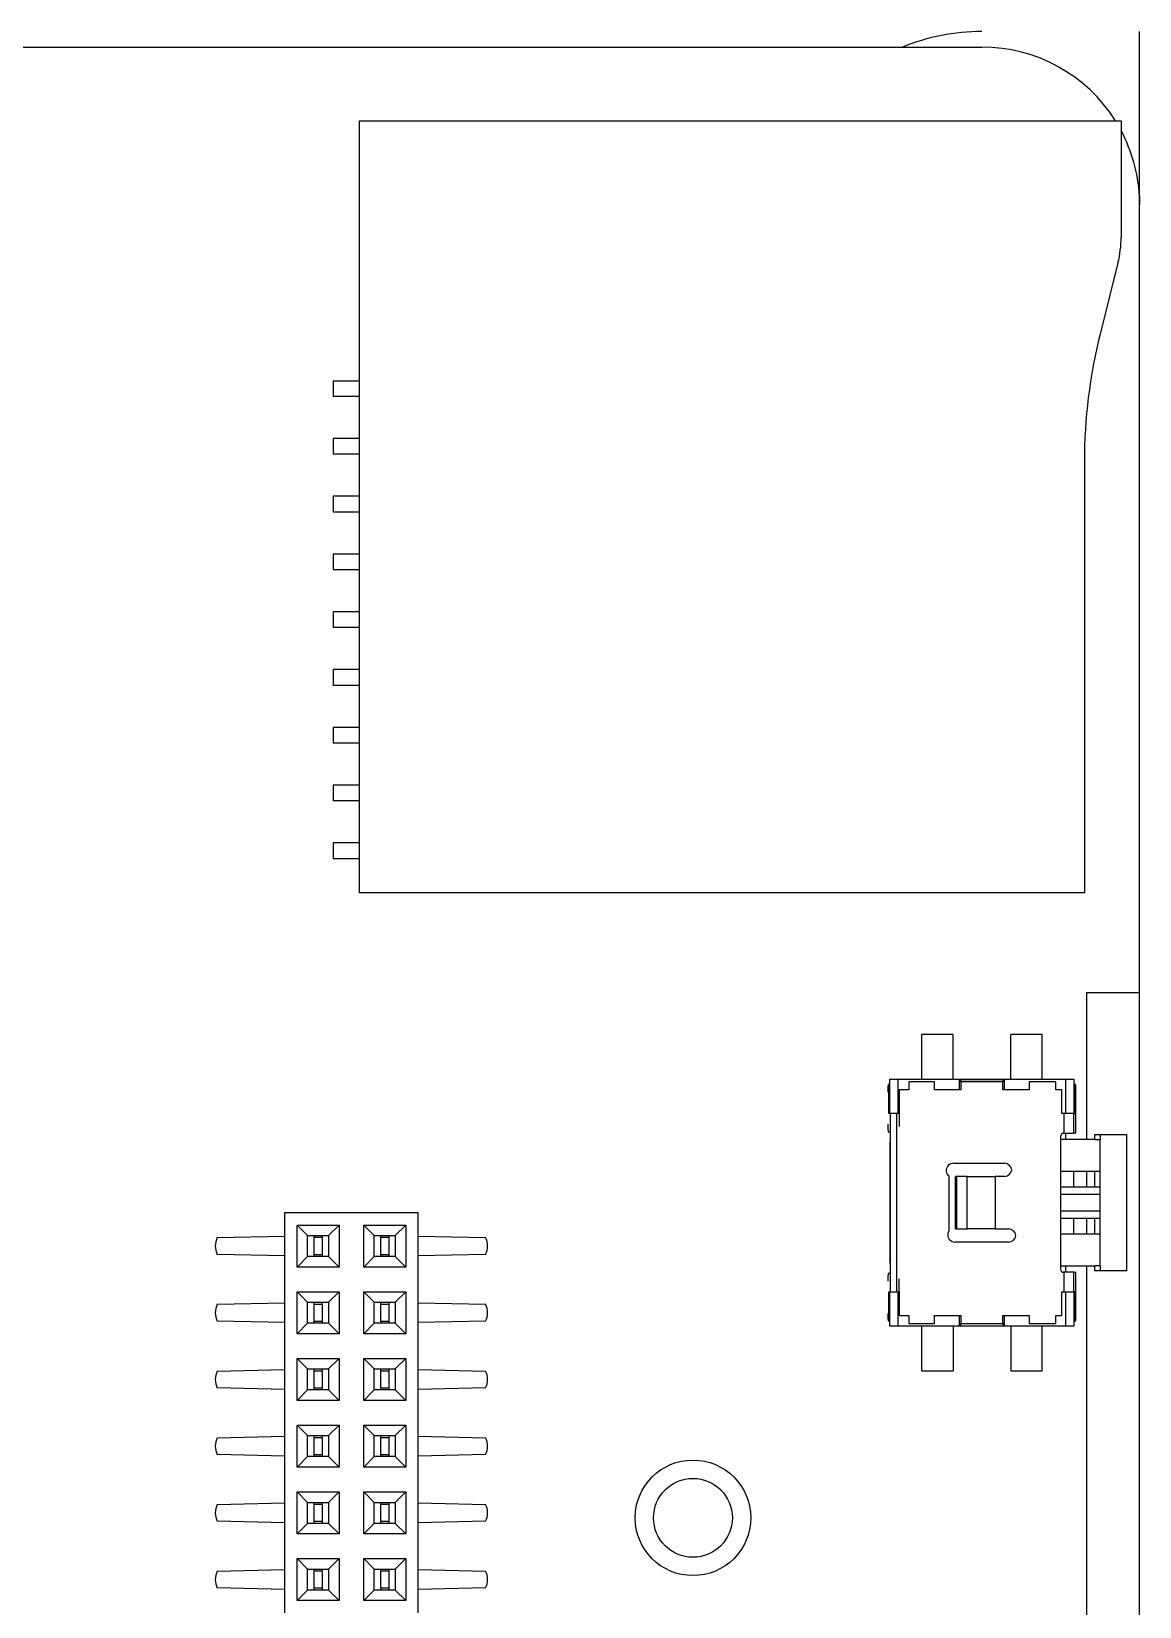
# Model space of a CAD drawing. Header units: millimetres. Extents: x -265 to 612, y -305 to 248.
# Drawn here: x 509.32 to 530.41, y -159.79 to -129.8 of the extents above; entities that cross this region are included whole.
import ezdxf

# ---------------------------------------------------------------- set-up
doc = ezdxf.new("R2010")
doc.units = ezdxf.units.MM
doc.header["$MEASUREMENT"] = 0
doc.layers.add('图层0000', color=7, linetype='Continuous', lineweight=25)

msp = doc.modelspace()

# ---------------------------------------------------------------- linework, layer by layer
at = {"layer": '图层0000', "color": 7, "linetype": 'Continuous', "lineweight": 25}
for p, q in [((530.414, -133.1), (530.414, -129.803)), ((444.914, -130.1), (527.414, -130.1)), ((515.564, -131.502), (530.064, -131.502)), ((515.564, -146.202), (515.564, -131.502)), ((530.064, -131.502), (530.064, -133.722)), ((530.411, -132.932), (530.414, -133.1)), ((530.414, -148.1), (530.414, -133.1)), ((530.004, -134.209), (529.664, -135.562)), ((515.064, -136.452), (515.564, -136.452)), ((515.064, -136.452), (515.064, -136.752)), ((515.564, -136.752), (515.564, -136.452)), ((515.564, -136.752), (515.064, -136.752)), ((515.564, -137.552), (515.064, -137.552)), ((515.064, -137.552), (515.064, -137.852)), ((515.564, -137.852), (515.564, -137.552)), ((515.564, -137.852), (515.064, -137.852)), ((529.364, -137.995), (529.364, -146.202)), ((515.564, -138.652), (515.064, -138.652)), ((515.064, -138.652), (515.064, -138.952)), ((515.564, -138.952), (515.564, -138.652)), ((515.564, -138.952), (515.064, -138.952)), ((515.564, -139.752), (515.064, -139.752)), ((515.064, -139.752), (515.064, -140.052)), ((515.564, -140.052), (515.564, -139.752)), ((515.564, -140.052), (515.064, -140.052)), ((515.564, -140.852), (515.064, -140.852)), ((515.064, -140.852), (515.064, -141.152)), ((515.564, -141.152), (515.564, -140.852)), ((515.564, -141.152), (515.064, -141.152)), ((515.564, -141.952), (515.064, -141.952)), ((515.064, -141.952), (515.064, -142.252)), ((515.564, -142.252), (515.564, -141.952)), ((515.564, -142.252), (515.064, -142.252)), ((515.564, -143.052), (515.064, -143.052)), ((515.064, -143.052), (515.064, -143.352)), ((515.564, -143.352), (515.564, -143.052)), ((515.564, -143.352), (515.064, -143.352)), ((515.564, -144.152), (515.064, -144.152)), ((515.064, -144.152), (515.064, -144.452)), ((515.564, -144.452), (515.564, -144.152)), ((515.564, -144.452), (515.064, -144.452)), ((515.564, -145.252), (515.064, -145.252)), ((515.064, -145.252), (515.064, -145.552)), ((515.564, -145.552), (515.564, -145.252)), ((515.564, -145.552), (515.064, -145.552)), ((529.364, -146.202), (515.564, -146.202)), ((529.414, -150.9), (529.414, -148.1)), ((529.414, -148.1), (530.414, -148.1)), ((530.414, -178.1), (530.414, -148.1)), ((526.864, -148.9), (526.264, -148.9)), ((526.264, -148.9), (526.264, -149.75)), ((526.864, -149.75), (526.864, -148.9)), ((527.964, -149.75), (527.964, -148.9)), ((528.564, -148.9), (527.964, -148.9)), ((528.564, -149.75), (528.564, -148.9)), ((525.642, -149.85), (525.63, -149.85)), ((525.664, -149.85), (525.63, -149.85)), ((525.642, -150.4), (525.642, -149.85)), ((525.642, -149.85), (525.664, -149.85)), ((525.664, -149.75), (525.814, -149.75)), ((525.664, -150.4), (525.664, -149.75)), ((525.814, -149.75), (526.989, -149.75)), ((525.814, -149.75), (525.814, -150.4)), ((526.514, -149.8), (526.023, -149.8)), ((526.023, -149.8), (526.023, -149.95)), ((526.514, -149.95), (526.514, -149.8)), ((526.989, -149.75), (527.839, -149.75)), ((526.989, -149.95), (526.989, -149.75)), ((527.014, -149.801), (527.014, -149.758)), ((527.814, -149.758), (527.014, -149.758)), ((527.814, -149.801), (527.014, -149.801)), ((527.014, -149.801), (527.014, -149.95)), ((527.814, -149.758), (527.814, -149.801)), ((527.814, -149.95), (527.814, -149.801)), ((527.839, -149.75), (529.014, -149.75)), ((527.839, -149.75), (527.839, -149.95)), ((528.823, -149.8), (528.314, -149.8)), ((528.314, -149.8), (528.314, -149.95)), ((528.823, -149.95), (528.823, -149.8)), ((529.014, -149.75), (529.164, -149.75)), ((529.014, -150.4), (529.014, -149.75)), ((529.164, -149.75), (529.164, -150.4)), ((529.197, -149.85), (529.164, -149.85)), ((529.186, -149.85), (529.187, -149.85)), ((529.186, -149.85), (529.186, -150.4)), ((529.187, -149.85), (529.197, -149.85)), ((526.023, -149.95), (525.84, -149.95)), ((525.84, -149.95), (525.84, -150.4)), ((527.014, -149.95), (526.514, -149.95)), ((528.314, -149.95), (527.814, -149.95)), ((528.935, -149.95), (528.823, -149.95)), ((528.935, -150.4), (528.935, -149.95)), ((529.204, -150.633), (529.204, -149.993)), ((525.666, -150.4), (525.642, -150.4)), ((525.796, -150.4), (525.666, -150.4)), ((525.666, -150.4), (525.666, -153.8)), ((525.796, -153.8), (525.796, -150.4)), ((525.84, -150.4), (525.796, -150.4)), ((525.84, -150.4), (525.84, -150.65)), ((528.983, -150.4), (528.935, -150.4)), ((528.983, -150.775), (528.983, -150.4)), ((529.129, -150.4), (528.983, -150.4)), ((529.164, -150.4), (529.129, -150.4)), ((529.165, -150.4), (529.164, -150.4)), ((529.165, -150.4), (529.186, -150.4)), ((529.165, -150.775), (529.165, -150.4)), ((525.63, -150.75), (525.653, -150.75)), ((528.964, -150.775), (528.983, -150.775)), ((528.983, -150.775), (529.165, -150.775)), ((529.014, -150.9), (529.014, -150.775)), ((529.187, -150.775), (529.165, -150.775)), ((529.187, -150.775), (529.197, -150.775)), ((529.197, -150.775), (529.187, -150.775)), ((529.564, -150.8), (529.664, -150.8)), ((529.564, -150.9), (529.564, -150.8)), ((529.664, -150.8), (530.164, -150.8)), ((529.664, -150.8), (529.664, -150.9)), ((530.164, -150.8), (530.164, -153.4)), ((525.664, -150.95), (525.664, -153.25)), ((528.914, -153.375), (528.914, -150.825)), ((529.564, -150.9), (528.914, -150.9)), ((529.564, -150.9), (529.664, -150.9)), ((529.664, -153.3), (529.664, -150.9)), ((526.876, -151.35), (527.841, -151.35)), ((526.789, -152.634), (526.789, -151.59)), ((526.912, -152.6), (526.912, -151.6)), ((526.939, -151.6), (526.912, -151.6)), ((526.939, -152.6), (526.939, -151.6)), ((527.136, -151.6), (526.939, -151.6)), ((527.136, -152.6), (527.136, -151.6)), ((527.136, -151.6), (527.664, -151.6)), ((527.841, -151.6), (527.664, -151.6)), ((527.664, -151.6), (527.664, -152.6)), ((528.914, -151.5), (529.664, -151.5)), ((529.164, -151.8), (529.164, -151.5)), ((529.414, -151.8), (529.414, -151.5)), ((529.564, -151.8), (529.564, -151.5)), ((528.914, -151.8), (529.664, -151.8)), ((529.664, -151.943), (528.914, -151.943)), ((514.144, -159.91), (514.144, -152.29)), ((514.144, -152.29), (516.684, -152.29)), ((516.684, -159.91), (516.684, -152.29)), ((528.914, -152.258), (529.664, -152.258)), ((514.379, -153.325), (514.379, -152.525)), ((514.379, -152.525), (515.179, -152.525)), ((514.379, -152.525), (514.579, -152.725)), ((515.179, -152.525), (514.979, -152.725)), ((515.179, -152.525), (515.179, -153.325)), ((515.649, -153.325), (515.649, -152.525)), ((515.649, -152.525), (516.449, -152.525)), ((515.849, -152.725), (515.649, -152.525)), ((516.449, -152.525), (516.249, -152.725)), ((516.449, -152.525), (516.449, -153.325)), ((526.912, -152.6), (526.939, -152.6)), ((526.939, -152.6), (527.136, -152.6)), ((527.664, -152.6), (527.136, -152.6)), ((527.664, -152.6), (527.921, -152.6)), ((529.664, -152.4), (528.914, -152.4)), ((529.164, -152.7), (529.164, -152.4)), ((529.414, -152.7), (529.414, -152.4)), ((529.564, -152.7), (529.564, -152.4)), ((512.861, -152.765), (514.144, -152.736)), ((514.579, -152.725), (514.979, -152.725)), ((514.579, -153.125), (514.579, -152.725)), ((514.704, -152.759), (514.704, -152.725)), ((514.704, -153.092), (514.704, -152.759)), ((514.704, -152.759), (514.854, -152.759)), ((514.854, -152.759), (514.854, -152.725)), ((514.854, -152.759), (514.854, -153.092)), ((514.979, -152.725), (514.979, -153.125)), ((515.849, -153.125), (515.849, -152.725)), ((515.849, -152.725), (516.249, -152.725)), ((515.974, -152.759), (515.974, -152.725)), ((515.974, -153.092), (515.974, -152.759)), ((515.974, -152.759), (516.124, -152.759)), ((516.124, -152.725), (516.124, -152.759)), ((516.124, -152.759), (516.124, -153.092)), ((516.249, -152.725), (516.249, -153.125)), ((516.684, -152.736), (517.966, -152.765)), ((527.921, -152.85), (526.906, -152.85)), ((529.664, -152.7), (528.914, -152.7)), ((514.144, -153.114), (512.861, -153.085)), ((514.379, -153.325), (514.579, -153.125)), ((514.979, -153.125), (514.579, -153.125)), ((514.704, -153.125), (514.704, -153.092)), ((514.854, -153.092), (514.704, -153.092)), ((514.854, -153.092), (514.854, -153.125)), ((514.979, -153.125), (515.179, -153.325)), ((515.649, -153.325), (515.849, -153.125)), ((516.249, -153.125), (515.849, -153.125)), ((516.124, -153.092), (515.974, -153.092)), ((515.974, -153.092), (515.974, -153.125)), ((516.124, -153.092), (516.124, -153.125)), ((516.449, -153.325), (516.249, -153.125)), ((517.966, -153.085), (516.684, -153.114)), ((515.179, -153.325), (514.379, -153.325)), ((516.449, -153.325), (515.649, -153.325)), ((525.653, -153.45), (525.63, -153.45)), ((528.914, -153.3), (529.564, -153.3)), ((528.983, -153.425), (528.964, -153.425)), ((528.983, -153.8), (528.983, -153.425)), ((529.165, -153.425), (528.983, -153.425)), ((529.014, -153.425), (529.014, -153.3)), ((529.165, -153.425), (529.187, -153.425)), ((529.165, -153.8), (529.165, -153.425)), ((529.187, -153.425), (529.197, -153.425)), ((529.197, -153.425), (529.187, -153.425)), ((529.414, -161.9), (529.414, -153.3)), ((529.564, -153.4), (529.564, -153.3)), ((529.664, -153.3), (529.564, -153.3)), ((529.664, -153.4), (529.564, -153.4)), ((529.664, -153.3), (529.664, -153.4)), ((530.164, -153.4), (529.664, -153.4)), ((514.379, -154.595), (514.379, -153.795)), ((514.379, -153.795), (515.179, -153.795)), ((514.379, -153.795), (514.579, -153.995)), ((515.179, -153.795), (514.979, -153.995)), ((515.179, -153.795), (515.179, -154.595)), ((515.649, -154.595), (515.649, -153.795)), ((515.649, -153.795), (516.449, -153.795)), ((515.849, -153.995), (515.649, -153.795)), ((516.449, -153.795), (516.249, -153.995)), ((516.449, -153.795), (516.449, -154.595)), ((525.642, -153.8), (525.666, -153.8)), ((525.642, -154.35), (525.642, -153.8)), ((525.664, -154.45), (525.664, -153.8)), ((525.666, -153.8), (525.796, -153.8)), ((525.796, -153.8), (525.84, -153.8)), ((525.814, -153.8), (525.814, -154.45)), ((525.837, -153.8), (525.837, -153.55)), ((525.84, -153.8), (525.84, -154.25)), ((528.935, -154.25), (528.935, -153.8)), ((528.935, -153.8), (528.983, -153.8)), ((528.983, -153.8), (529.129, -153.8)), ((529.014, -154.45), (529.014, -153.8)), ((529.129, -153.8), (529.164, -153.8)), ((529.164, -153.8), (529.165, -153.8)), ((529.164, -153.8), (529.164, -154.45)), ((529.186, -153.8), (529.165, -153.8)), ((529.165, -153.8), (529.165, -154.45)), ((529.186, -153.8), (529.186, -154.35)), ((529.204, -154.208), (529.204, -153.568)), ((512.861, -154.035), (514.144, -154.006)), ((514.579, -153.995), (514.979, -153.995)), ((514.579, -154.395), (514.579, -153.995)), ((514.704, -154.029), (514.704, -153.995)), ((514.704, -154.362), (514.704, -154.029)), ((514.704, -154.029), (514.854, -154.029)), ((514.854, -154.029), (514.854, -153.995)), ((514.854, -154.029), (514.854, -154.362)), ((514.979, -153.995), (514.979, -154.395)), ((515.849, -154.395), (515.849, -153.995)), ((515.849, -153.995), (516.249, -153.995)), ((515.974, -154.029), (515.974, -153.995)), ((515.974, -154.362), (515.974, -154.029)), ((515.974, -154.029), (516.124, -154.029)), ((516.124, -153.995), (516.124, -154.029)), ((516.124, -154.029), (516.124, -154.362)), ((516.249, -153.995), (516.249, -154.395)), ((516.684, -154.006), (517.966, -154.035)), ((514.144, -154.384), (512.861, -154.355)), ((514.379, -154.595), (514.579, -154.395)), ((514.979, -154.395), (514.579, -154.395)), ((514.704, -154.395), (514.704, -154.362)), ((514.854, -154.362), (514.704, -154.362)), ((514.854, -154.362), (514.854, -154.395)), ((514.979, -154.395), (515.179, -154.595)), ((515.649, -154.595), (515.849, -154.395)), ((516.249, -154.395), (515.849, -154.395)), ((516.124, -154.362), (515.974, -154.362)), ((515.974, -154.362), (515.974, -154.395)), ((516.124, -154.362), (516.124, -154.395)), ((516.449, -154.595), (516.249, -154.395)), ((517.966, -154.355), (516.684, -154.384)), ((525.63, -154.35), (525.642, -154.35)), ((525.63, -154.35), (525.664, -154.35)), ((525.664, -154.35), (525.642, -154.35)), ((525.662, -154.45), (525.662, -154.35)), ((525.84, -154.25), (526.023, -154.25)), ((526.023, -154.25), (526.023, -154.4)), ((526.023, -154.4), (526.514, -154.4)), ((526.514, -154.4), (526.514, -154.25)), ((526.514, -154.25), (527.014, -154.25)), ((526.989, -154.45), (526.989, -154.25)), ((527.014, -154.25), (527.014, -154.399)), ((527.014, -154.399), (527.814, -154.399)), ((527.014, -154.443), (527.014, -154.399)), ((527.814, -154.399), (527.814, -154.25)), ((527.814, -154.25), (528.314, -154.25)), ((527.814, -154.399), (527.814, -154.443)), ((527.839, -154.25), (527.839, -154.45)), ((528.314, -154.25), (528.314, -154.4)), ((528.314, -154.4), (528.823, -154.4)), ((528.823, -154.4), (528.823, -154.25)), ((528.823, -154.25), (528.935, -154.25)), ((529.164, -154.35), (529.197, -154.35)), ((529.186, -154.35), (529.187, -154.35)), ((529.187, -154.35), (529.197, -154.35)), ((515.179, -154.595), (514.379, -154.595)), ((516.449, -154.595), (515.649, -154.595)), ((525.664, -154.45), (525.662, -154.45)), ((525.814, -154.45), (525.664, -154.45)), ((526.989, -154.45), (525.814, -154.45)), ((526.264, -154.45), (526.264, -155.3)), ((526.864, -154.45), (526.864, -155.3)), ((527.839, -154.45), (526.989, -154.45)), ((527.014, -154.443), (527.814, -154.443)), ((529.014, -154.45), (527.839, -154.45)), ((527.964, -154.45), (527.964, -155.3)), ((528.564, -155.3), (528.564, -154.45)), ((529.164, -154.45), (529.014, -154.45)), ((512.861, -155.305), (514.144, -155.276)), ((514.379, -155.865), (514.379, -155.065)), ((514.379, -155.065), (515.179, -155.065)), ((514.379, -155.065), (514.579, -155.265)), ((514.579, -155.265), (514.979, -155.265)), ((514.579, -155.665), (514.579, -155.265)), ((514.704, -155.299), (514.704, -155.265)), ((514.704, -155.632), (514.704, -155.299)), ((514.704, -155.299), (514.854, -155.299)), ((514.854, -155.299), (514.854, -155.265)), ((514.854, -155.299), (514.854, -155.632)), ((515.179, -155.065), (514.979, -155.265)), ((514.979, -155.265), (514.979, -155.665)), ((515.179, -155.065), (515.179, -155.865)), ((515.649, -155.865), (515.649, -155.065)), ((515.649, -155.065), (516.449, -155.065)), ((515.849, -155.265), (515.649, -155.065)), ((515.849, -155.665), (515.849, -155.265)), ((515.849, -155.265), (516.249, -155.265)), ((515.974, -155.299), (515.974, -155.265)), ((515.974, -155.632), (515.974, -155.299)), ((515.974, -155.299), (516.124, -155.299)), ((516.124, -155.265), (516.124, -155.299)), ((516.124, -155.299), (516.124, -155.632)), ((516.449, -155.065), (516.249, -155.265)), ((516.249, -155.265), (516.249, -155.665)), ((516.449, -155.065), (516.449, -155.865)), ((516.684, -155.276), (517.966, -155.305)), ((526.264, -155.3), (526.864, -155.3)), ((527.964, -155.3), (528.564, -155.3)), ((514.144, -155.654), (512.861, -155.625)), ((514.379, -155.865), (514.579, -155.665)), ((515.179, -155.865), (514.379, -155.865)), ((514.979, -155.665), (514.579, -155.665)), ((514.704, -155.665), (514.704, -155.632)), ((514.854, -155.632), (514.704, -155.632)), ((514.854, -155.632), (514.854, -155.665)), ((514.979, -155.665), (515.179, -155.865)), ((515.649, -155.865), (515.849, -155.665)), ((516.449, -155.865), (515.649, -155.865)), ((516.249, -155.665), (515.849, -155.665)), ((516.124, -155.632), (515.974, -155.632)), ((515.974, -155.632), (515.974, -155.665)), ((516.124, -155.632), (516.124, -155.665)), ((516.449, -155.865), (516.249, -155.665)), ((517.966, -155.625), (516.684, -155.654)), ((514.379, -157.135), (514.379, -156.335)), ((514.379, -156.335), (515.179, -156.335)), ((514.379, -156.335), (514.579, -156.535)), ((515.179, -156.335), (514.979, -156.535)), ((515.179, -156.335), (515.179, -157.135)), ((515.649, -157.135), (515.649, -156.335)), ((515.649, -156.335), (516.449, -156.335)), ((515.849, -156.535), (515.649, -156.335)), ((516.449, -156.335), (516.249, -156.535)), ((516.449, -156.335), (516.449, -157.135)), ((512.861, -156.575), (514.144, -156.546)), ((514.579, -156.535), (514.979, -156.535)), ((514.579, -156.935), (514.579, -156.535)), ((514.704, -156.569), (514.704, -156.535)), ((514.704, -156.902), (514.704, -156.569)), ((514.704, -156.569), (514.854, -156.569)), ((514.854, -156.569), (514.854, -156.535)), ((514.854, -156.569), (514.854, -156.902)), ((514.979, -156.535), (514.979, -156.935)), ((515.849, -156.935), (515.849, -156.535)), ((515.849, -156.535), (516.249, -156.535)), ((515.974, -156.569), (515.974, -156.535)), ((515.974, -156.902), (515.974, -156.569)), ((515.974, -156.569), (516.124, -156.569)), ((516.124, -156.535), (516.124, -156.569)), ((516.124, -156.569), (516.124, -156.902)), ((516.249, -156.535), (516.249, -156.935)), ((516.684, -156.546), (517.966, -156.575)), ((514.144, -156.924), (512.861, -156.895)), ((514.379, -157.135), (514.579, -156.935)), ((514.979, -156.935), (514.579, -156.935)), ((514.704, -156.935), (514.704, -156.902)), ((514.854, -156.902), (514.704, -156.902)), ((514.854, -156.902), (514.854, -156.935)), ((514.979, -156.935), (515.179, -157.135)), ((515.649, -157.135), (515.849, -156.935)), ((516.249, -156.935), (515.849, -156.935)), ((516.124, -156.902), (515.974, -156.902)), ((515.974, -156.902), (515.974, -156.935)), ((516.124, -156.902), (516.124, -156.935)), ((516.449, -157.135), (516.249, -156.935)), ((517.966, -156.895), (516.684, -156.924)), ((515.179, -157.135), (514.379, -157.135)), ((516.449, -157.135), (515.649, -157.135)), ((514.379, -158.405), (514.379, -157.605)), ((514.379, -157.605), (515.179, -157.605)), ((514.379, -157.605), (514.579, -157.805)), ((515.179, -157.605), (514.979, -157.805)), ((515.179, -157.605), (515.179, -158.405)), ((515.649, -158.405), (515.649, -157.605)), ((515.649, -157.605), (516.449, -157.605)), ((515.849, -157.805), (515.649, -157.605)), ((516.449, -157.605), (516.249, -157.805)), ((516.449, -157.605), (516.449, -158.405)), ((512.861, -157.845), (514.144, -157.816)), ((514.579, -157.805), (514.979, -157.805)), ((514.579, -158.205), (514.579, -157.805)), ((514.704, -157.839), (514.704, -157.805)), ((514.704, -158.172), (514.704, -157.839)), ((514.704, -157.839), (514.854, -157.839)), ((514.854, -157.839), (514.854, -157.805)), ((514.854, -157.839), (514.854, -158.172)), ((514.979, -157.805), (514.979, -158.205)), ((515.849, -158.205), (515.849, -157.805)), ((515.849, -157.805), (516.249, -157.805)), ((515.974, -157.839), (515.974, -157.805)), ((515.974, -158.172), (515.974, -157.839)), ((515.974, -157.839), (516.124, -157.839)), ((516.124, -157.805), (516.124, -157.839)), ((516.124, -157.839), (516.124, -158.172)), ((516.249, -157.805), (516.249, -158.205)), ((516.684, -157.816), (517.966, -157.845)), ((514.144, -158.194), (512.861, -158.165)), ((514.379, -158.405), (514.579, -158.205)), ((514.979, -158.205), (514.579, -158.205)), ((514.704, -158.205), (514.704, -158.172)), ((514.854, -158.172), (514.704, -158.172)), ((514.854, -158.172), (514.854, -158.205)), ((514.979, -158.205), (515.179, -158.405)), ((515.649, -158.405), (515.849, -158.205)), ((516.249, -158.205), (515.849, -158.205)), ((516.124, -158.172), (515.974, -158.172)), ((515.974, -158.172), (515.974, -158.205)), ((516.124, -158.172), (516.124, -158.205)), ((516.449, -158.405), (516.249, -158.205)), ((517.966, -158.165), (516.684, -158.194)), ((515.179, -158.405), (514.379, -158.405)), ((516.449, -158.405), (515.649, -158.405)), ((514.379, -159.675), (514.379, -158.875)), ((514.379, -158.875), (515.179, -158.875)), ((514.379, -158.875), (514.579, -159.075)), ((515.179, -158.875), (514.979, -159.075)), ((515.179, -158.875), (515.179, -159.675)), ((515.649, -159.675), (515.649, -158.875)), ((515.649, -158.875), (516.449, -158.875)), ((515.849, -159.075), (515.649, -158.875)), ((516.449, -158.875), (516.249, -159.075)), ((516.449, -158.875), (516.449, -159.675)), ((512.861, -159.115), (514.144, -159.086)), ((514.579, -159.075), (514.979, -159.075)), ((514.579, -159.475), (514.579, -159.075)), ((514.704, -159.109), (514.704, -159.075)), ((514.704, -159.442), (514.704, -159.109)), ((514.704, -159.109), (514.854, -159.109)), ((514.854, -159.109), (514.854, -159.075)), ((514.854, -159.109), (514.854, -159.442)), ((514.979, -159.075), (514.979, -159.475)), ((515.849, -159.475), (515.849, -159.075)), ((515.849, -159.075), (516.249, -159.075)), ((515.974, -159.109), (515.974, -159.075)), ((515.974, -159.442), (515.974, -159.109)), ((515.974, -159.109), (516.124, -159.109)), ((516.124, -159.075), (516.124, -159.109)), ((516.124, -159.109), (516.124, -159.442)), ((516.249, -159.075), (516.249, -159.475)), ((516.684, -159.086), (517.966, -159.115)), ((514.144, -159.464), (512.861, -159.435)), ((514.379, -159.675), (514.579, -159.475)), ((514.979, -159.475), (514.579, -159.475)), ((514.704, -159.475), (514.704, -159.442)), ((514.854, -159.442), (514.704, -159.442)), ((514.854, -159.442), (514.854, -159.475)), ((514.979, -159.475), (515.179, -159.675)), ((515.649, -159.675), (515.849, -159.475)), ((516.249, -159.475), (515.849, -159.475)), ((516.124, -159.442), (515.974, -159.442)), ((515.974, -159.442), (515.974, -159.475)), ((516.124, -159.442), (516.124, -159.475)), ((516.449, -159.675), (516.249, -159.475)), ((517.966, -159.435), (516.684, -159.464)), ((515.179, -159.675), (514.379, -159.675)), ((516.449, -159.675), (515.649, -159.675))]:
    msp.add_line(p, q, dxfattribs=at)
for radius in [1.1, 0.75]:
    msp.add_circle((521.914, -158.1), radius, dxfattribs=at)
for centre, radius, start, end in [((527.414, -133.803), 4, 90, 112.2411), ((527.418, -133.098), 2.998, 32.18, 90.0805), ((527.418, -133.098), 2.998, 3.1815, 28.0542), ((528.064, -133.722), 2, 345.9195, 0), ((539.364, -137.995), 10, 165.9195, 180), ((528.973, -150.835), 0.0598, 98.7357, 171.2643), ((526.876, -151.493), 0.143, 90, 180), ((527.841, -151.493), 0.143, 7.0856, 90), ((526.834, -151.5), 0.1, 180, 243.2563), ((527.841, -151.458), 0.143, 270, 352.9144), ((527.921, -152.743), 0.143, 7.0856, 90), ((513.161, -152.925), 0.34, 151.9275, 208.0725), ((517.666, -152.925), 0.34, 331.9275, 28.0725), ((526.864, -152.7), 0.1, 138.5904, 180), ((526.906, -152.708), 0.143, 180, 270), ((527.921, -152.708), 0.143, 270, 352.9144), ((528.972, -153.367), 0.0595, 188.5457, 261.4543), ((513.161, -154.195), 0.34, 151.9275, 208.0725), ((517.666, -154.195), 0.34, 331.9275, 28.0725), ((513.161, -155.465), 0.34, 151.9275, 208.0725), ((517.666, -155.465), 0.34, 331.9275, 28.0725), ((513.161, -156.735), 0.34, 151.9275, 208.0725), ((517.666, -156.735), 0.34, 331.9275, 28.0725), ((513.161, -158.005), 0.34, 151.9275, 208.0725), ((517.666, -158.005), 0.34, 331.9275, 28.0725), ((513.161, -159.275), 0.34, 151.9275, 208.0725), ((517.666, -159.275), 0.34, 331.9275, 28.0725)]:
    msp.add_arc(centre, radius, start, end, dxfattribs=at)
for centre, major_axis, start_param, end_param in [((525.63, -149.993), (0, 0.143), 0, 1.570796), ((529.197, -149.993), (0, -0.143), 1.570796, 3.141593), ((525.63, -150.608), (0, -0.143), 4.712389, 6.283185), ((529.197, -150.633), (0, -0.143), 0, 1.570796), ((525.63, -153.593), (0, 0.143), 0, 1.570796), ((529.197, -153.568), (0, -0.143), 1.570796, 3.141593), ((525.63, -154.208), (0, 0.143), 1.570796, 3.141593), ((529.197, -154.208), (0, -0.143), 0, 1.570796)]:
    msp.add_ellipse(centre, major_axis=major_axis, ratio=0.045408, start_param=start_param, end_param=end_param, dxfattribs=at)

doc.saveas('drawing.dxf')
